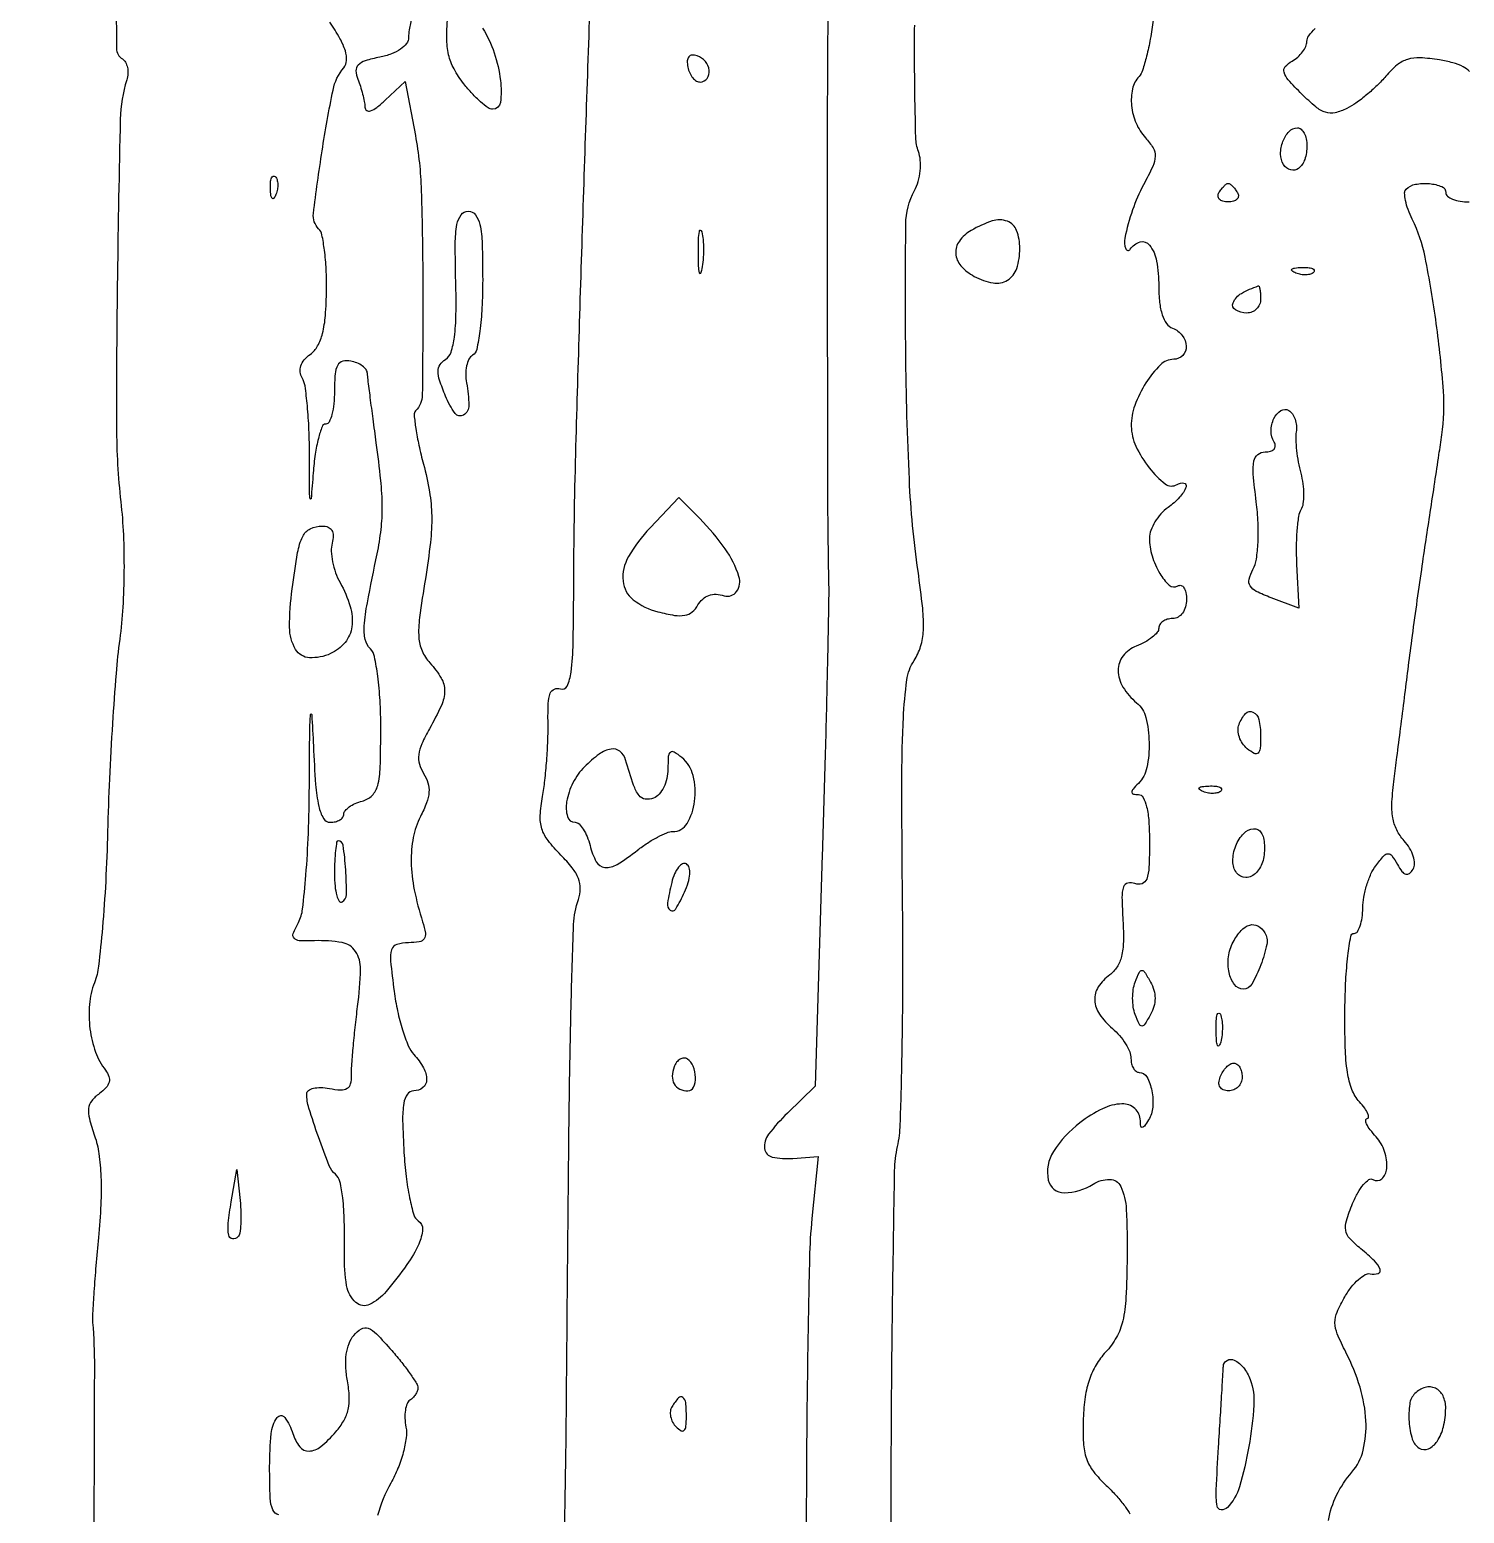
# Model space of a CAD drawing. Extents: x 0 to 5034, y 0 to 2560.
# Drawn here: x 4598.1 to 4753, y 1634.4 to 1794.6 of the extents above; entities that cross this region are included whole.
import ezdxf

# ---------------------------------------------------------------- set-up
doc = ezdxf.new("R2010")
doc.units = 0

msp = doc.modelspace()

# ---------------------------------------------------------------- linework, layer by layer
for points in [[(4655.704592, 1627.97113, 0.003449), (4655.913603, 1636.099843, 0.002632), (4656.034168, 1645, -0.000459), (4656.308185, 1674.779941, -0.003288), (4656.548509, 1689.173398, -0.003886), (4656.821645, 1697.96915, -0.073892), (4657.329741, 1700.664344, 0.079041), (4657.539263, 1701.841838, 0.098653), (4657.342637, 1702.932731, 0.074596), (4656.6782, 1704.08273, 0.028149), (4655.437481, 1705.47161, -0.030786), (4654.0555, 1707.035124, -0.090275), (4653.391424, 1708.303782, -0.090026), (4653.216043, 1709.727119, -0.030509), (4653.462576, 1711.807266, 0.016881), (4653.713736, 1713.524773, 0.00909), (4653.913021, 1715.655307, 0.009043), (4654.037483, 1717.836477, 0.014032), (4654.05794, 1719.721438, -0.014198), (4654.081416, 1721.820347, -0.077346), (4654.299813, 1722.932155, -0.209561), (4654.73848, 1723.392313, -0.192985), (4655.394595, 1723.402074, 0.39843), (4656.114556, 1723.699615, 0.073513), (4656.54117, 1725.218424, 0.027147), (4656.768288, 1728.333177, 0.003958), (4656.835515, 1734.680636, -0.006358), (4657.052299, 1748.764431, -0.001089), (4657.862725, 1775.515227, -0.001072), (4658.788746, 1802.261184, -0.006629)], [(4607.467744, 1798.398703, 0.006929), (4607.461453, 1792.560292, 0.256525), (4608.094611, 1791.441527, -0.130154), (4608.433276, 1791.084041, -0.074141), (4608.639585, 1790.521485, -0.06569), (4608.688345, 1789.848261, -0.060605), (4608.5642, 1789.165843, 0.069536), (4607.874407, 1784.949532, 0.002329), (4607.558162, 1768.00191, 0.004101), (4607.463707, 1751.70752, 0.027325), (4607.926349, 1743.605798, -0.017156), (4608.20144, 1740.057368, -0.012752), (4608.270446, 1736.127453, -0.012811), (4608.139509, 1732.228081, -0.018186), (4607.808496, 1728.774557, 0.012901), (4607.413691, 1725.068341, 0.004399), (4607.026991, 1719.671276, 0.00437), (4606.704385, 1713.701989, 0.005025), (4606.503581, 1708, -0.006884), (4606.294257, 1702.62425, -0.008576), (4605.945416, 1697.637427, -0.007173), (4605.522302, 1693.476389, -0.062897), (4605.08035, 1691.680602, 0.070639), (4604.543577, 1689.344934, 0.052954), (4604.59895, 1686.703332, 0.053802), (4605.200016, 1684.184715, 0.081689), (4606.286272, 1682.218744, -0.084259), (4606.644989, 1681.561614, -0.149163), (4606.666664, 1680.949838, -0.122521), (4606.33344, 1680.346422, -0.047797), (4605.616663, 1679.708964, 0.066582), (4604.788147, 1678.914629, 0.140978), (4604.450191, 1678.100295, 0.093202), (4604.529805, 1677.005579, 0.019243), (4605.097935, 1675.148907, -0.049463), (4605.562282, 1673.22295, -0.024981), (4605.781438, 1670.732891, -0.020983), (4605.768997, 1667.7173, -0.012734), (4605.513937, 1664.158687, 0.003169), (4605.237277, 1661.116112, 0.004049), (4605.022845, 1658.309114, 0.003158), (4604.877131, 1655.955465, 0.033895), (4604.888834, 1655, -0.020763), (4605.074246, 1650.185329, -0.000308), (4604.971162, 1621.918107, -0.000947)], [(4684.292679, 1798, 0.002783), (4684.213189, 1786.404077, 0.000526), (4684.208193, 1765.247727, 0.000414), (4684.243285, 1743.90732, 0.004737), (4684.343723, 1735.5, -0.01002), (4684.348101, 1732.330309, -0.000965), (4684.189502, 1724.627512, -0.001227), (4683.960142, 1715.444514, -0.000969), (4683.668297, 1705.508551), (4682.885756, 1680.517102), (4679.909858, 1677.60761, 0.034667), (4677.869247, 1675.315306, 0.195526), (4677.438094, 1673.768807, 0.321085), (4678.261885, 1672.858712, 0.072029), (4680.472769, 1672.703811), (4683.227109, 1672.907623), (4682.549614, 1666.203811, 0.019552), (4682.286327, 1661.936475, 0.001857), (4682.089695, 1651.481745, 0.002371), (4681.960628, 1639.010389, 0.001866), (4681.935309, 1625.5, -0.0016)], [(4646.996262, 1794.77417, -0.055654), (4648.2457, 1792.094718, -0.050813), (4648.92165, 1789.122209, -0.061771), (4648.918499, 1786.746494, -0.378141), (4648.07258, 1786, -0.15876), (4647.586645, 1786.158284, -0.024035), (4646.779878, 1786.807812, -0.024924), (4645.873381, 1787.696971, -0.01924), (4644.974226, 1788.75, -0.042295), (4643.908264, 1790.363863, -0.068558), (4643.326473, 1791.89889, -0.057913), (4643.126808, 1793.71198, -0.022195), (4643.254798, 1796.249428, 0.03193)], [(4639.339618, 1795.958242, 0.009813), (4639.071309, 1794.581819, 0.04325), (4639, 1793.75898, -0.165384), (4638.779587, 1793.110839, -0.078734), (4638.132045, 1792.497777, -0.061283), (4637.138665, 1791.98251, -0.039693), (4635.891727, 1791.628345, 0.023903), (4634.319852, 1791.235019, 0.123413), (4633.55615, 1790.778711, 0.21005), (4633.311942, 1790.153833, 0.088158), (4633.510837, 1789.253345, -0.019859), (4633.792841, 1788.489182, -0.015682), (4634.03852, 1787.642647, -0.015955), (4634.217041, 1786.841269, -0.037464), (4634.285776, 1786.232261, 0.239202), (4634.481893, 1785.879233, 0.235518), (4634.884789, 1785.82593, 0.083449), (4635.560481, 1786.192945, 0.022527), (4636.488816, 1786.989493), (4638.644299, 1789.014465), (4639.729988, 1783.176469, -0.038246), (4640.369225, 1777.248237, -0.007545), (4640.53908, 1766.546503, -0.002849), (4640.483084, 1755.155787, -0.196155), (4639.753245, 1753.419912, 0.224686), (4639.598433, 1752.986907, 0.012277), (4639.780875, 1751.513747, 0.01713), (4640.111491, 1749.71753, 0.011506), (4640.606204, 1747.689742, -0.023669), (4641.257914, 1744.704994, -0.0378), (4641.497826, 1742.10686, -0.032359), (4641.359165, 1739.231067, -0.012611), (4640.81106, 1735.287291, 0.007402), (4640.185347, 1731.105086, 0.047222), (4640.101082, 1728.963852, 0.092209), (4640.452344, 1727.521835, 0.078342), (4641.311264, 1726.20855, -0.049584), (4642.521036, 1724.571696, -0.137357), (4642.891825, 1723.202077, -0.105299), (4642.539663, 1721.615662, -0.022745), (4641.25, 1719.100193, 0.024524), (4640.43245, 1717.491507, 0.07344), (4640.098907, 1716.307265, 0.100006), (4640.171333, 1715.295013, 0.074405), (4640.628609, 1714.269153, -0.068573), (4641.092442, 1713.260232, -0.092212), (4641.202694, 1712.262745, -0.072192), (4640.948783, 1711.116289, -0.027576), (4640.284624, 1709.617912, 0.070554), (4639.506778, 1707.358009, 0.052711), (4639.282044, 1704.729605, 0.04469), (4639.614155, 1701.704638, 0.027855), (4640.512364, 1698.25, -0.03326), (4640.811846, 1697.044861, -0.195588), (4640.679221, 1696.420243, -0.208611), (4640.156002, 1696.089324, -0.038176), (4638.987801, 1696, 0.074151), (4637.730612, 1695.812525, 0.252007), (4637.166554, 1695.243483, 0.0976), (4637.053663, 1694.02892, 0.007496), (4637.438148, 1690.75473, 0.020684), (4637.809881, 1688.630549, 0.021901), (4638.350514, 1686.585113, 0.022167), (4638.9684, 1684.873967, 0.086392), (4639.566979, 1683.925989, -0.055426), (4640.609839, 1682.480022, -0.129777), (4640.944745, 1681.200371, -0.224689), (4640.539899, 1680.349658, -0.172837), (4639.558591, 1680, 0.247615), (4638.872391, 1679.637976, 0.111091), (4638.484311, 1678.662362, 0.045491), (4638.360342, 1676.798024, 0.008333), (4638.5027, 1673.34356, 0.015423), (4638.734037, 1670.742175, 0.021435), (4639.112215, 1668.434021, 0.018652), (4639.566736, 1666.597102, 0.186456), (4640.036279, 1665.977578, -0.280447), (4640.509565, 1665.046717, -0.087255), (4640.103961, 1663.461808, -0.049409), (4638.821521, 1661.239261, -0.017694), (4636.583412, 1658.340367, -0.106519), (4634.79807, 1656.938356, -0.304461), (4633.310057, 1657.144437, -0.172145), (4632.311364, 1658.967589, -0.044114), (4632.065694, 1662.372848, 0.008766), (4632.060803, 1665.919361, 0.023333), (4631.894966, 1668.44497, 0.029673), (4631.591406, 1670.197037, 0.163562), (4631.093413, 1671, -0.127071), (4630.4395, 1671.903293, -0.007887), (4629.271651, 1675.024491, -0.010278), (4628.234617, 1678.136008, -0.075431), (4628, 1679.682326, -0.245123), (4628.188189, 1680.043129, -0.095092), (4628.718469, 1680.279715, -0.065379), (4629.508826, 1680.358588, -0.039464), (4630.445853, 1680.255102, 0.033684), (4631.666746, 1680.105978, 0.145827), (4632.369075, 1680.274438, 0.199393), (4632.740076, 1680.760297, 0.071283), (4632.8432, 1681.643774, -0.023874), (4632.865972, 1682.697206, -0.004553), (4633.016185, 1684.607787, -0.004847), (4633.233673, 1686.836837, -0.004441), (4633.500202, 1689.127415, 0.023636), (4633.811691, 1693.140833, 0.153747), (4633.268564, 1695.066466, 0.209218), (4631.821554, 1696.010983, 0.048597), (4628.856509, 1696.214983, -0.01575), (4627.186192, 1696.220116, -0.20605), (4626.63813, 1696.478792, -0.282906), (4626.547879, 1696.998335, -0.028005), (4627.105716, 1698.197533, 0.094206), (4627.553271, 1699.626423, 0.008889), (4627.913893, 1703.298049, 0.010898), (4628.176975, 1707.802984, 0.007657), (4628.284755, 1712.880632, -0.000961), (4628.332146, 1718.932826, -0.022393), (4628.425844, 1720.649413, -0.923481), (4628.544253, 1720.64707, -0.004008), (4628.720102, 1717.25, 0.007518), (4628.965156, 1713.082878, 0.035864), (4629.310615, 1710.724896, 0.074434), (4629.807421, 1709.427738, 0.270427), (4630.540442, 1709, 0.05861), (4631.098654, 1709.065659, 0.077677), (4631.571255, 1709.25949, 0.096297), (4631.887863, 1709.546415, 0.16203), (4632, 1709.883369, -0.181596), (4632.141258, 1710.259476, -0.059916), (4632.5875, 1710.660882, -0.050447), (4633.234516, 1711.024544, -0.038887), (4634, 1711.289749, 0.133833), (4635.062285, 1711.900603, 0.134654), (4635.66469, 1712.964654, 0.054795), (4635.939243, 1714.941906, 0.007123), (4636, 1719.20638, 0.013703), (4635.91914, 1722.156195, 0.019133), (4635.6739, 1724.783517, 0.017126), (4635.321352, 1726.893158, 0.147446), (4634.874696, 1727.725304, -0.144134), (4634.323254, 1728.736871, -0.071201), (4634.219032, 1730.209785, -0.02975), (4634.547584, 1732.703389, -0.00381), (4635.610813, 1738, 0.023412), (4636.031834, 1740.627094, 0.030084), (4636.158854, 1743.070108, 0.023593), (4636.000193, 1745.93212, 0.008395), (4635.512381, 1750, -0.001035), (4635.16688, 1752.56161, -0.001397), (4634.865617, 1754.880352, -0.000943), (4634.621903, 1756.82746, -0.01522), (4634.560988, 1757.486305, 0.15088), (4634.408978, 1757.888619, 0.069861), (4634.003853, 1758.281882, 0.059744), (4633.42393, 1758.607563, 0.050568), (4632.75, 1758.809629, 0.109761), (4631.886211, 1758.785097, 0.210021), (4631.348856, 1758.367135, 0.105297), (4631.070241, 1757.419263, 0.019019), (4631, 1755.573324, -0.025057), (4630.931334, 1754.203988, -0.039784), (4630.721601, 1753.049664, -0.047498), (4630.418535, 1752.230067, -0.288012), (4630.05226, 1752, 0.314178), (4629.660189, 1751.726659, 0.025256), (4629.264013, 1750.457813, 0.026941), (4628.923361, 1748.762283, 0.016865), (4628.699735, 1746.75, -0.001987), (4628.472558, 1743.94884, -0.861508), (4628.376518, 1743.942722, -0.052572), (4628.304377, 1744.613753, -0.000774), (4628.302383, 1748.594846, 0.010513), (4628.246187, 1751.407341, 0.01349), (4628.070375, 1753.989471, 0.011351), (4627.818256, 1756.122305, 0.103672), (4627.502132, 1756.99655, -0.111704), (4627.286514, 1757.623819, -0.111051), (4627.36119, 1758.284256, -0.093467), (4627.735142, 1758.937105, -0.058279), (4628.383601, 1759.538545, 0.110307), (4629.173222, 1760.439389, 0.063107), (4629.703861, 1761.791731, 0.043019), (4630.0198, 1763.726193, 0.015992), (4630.140939, 1766.482279, 0.015055), (4630.100008, 1768.735497, 0.019807), (4629.919566, 1770.783505, 0.017636), (4629.646661, 1772.445442, 0.147908), (4629.291576, 1773.108424, -0.230631), (4628.726592, 1774.74686, -0.008261), (4629.664947, 1781.513525, -0.011443), (4630.841324, 1788.082562, -0.123786), (4631.996172, 1790.495387, 0.161614), (4632.299424, 1791.272015, 0.087435), (4632.172587, 1792.301227, 0.055029), (4631.591885, 1793.648377, 0.019826), (4630.487925, 1795.422655, -0.018706)], [(4691.156021, 1587.267431, 0.000153), (4691.101948, 1622.5, -0.001529), (4691.124629, 1641.147817, -0.002291), (4691.26882, 1657.428125, -0.000934), (4691.482369, 1671.377042, -0.050604), (4691.79412, 1674, 0.046861), (4692.092849, 1676.362695, 0.002994), (4692.27502, 1683.333332, 0.004365), (4692.369991, 1691.656093, 0.003233), (4692.335142, 1700.858151, -0.002276), (4692.263609, 1713.405256, -0.012421), (4692.424447, 1720.192283, -0.020403), (4692.799247, 1724.376496, -0.112952), (4693.579743, 1726.48136, 0.071034), (4694.289296, 1727.995567, 0.063067), (4694.584543, 1729.711282, 0.037813), (4694.509606, 1732.11687, 0.00884), (4694.008588, 1736.123209, -0.023893), (4693.073395, 1746.009732, -0.00925), (4692.687604, 1759.767706, -0.004779), (4692.687937, 1773.587944, -0.12104), (4693.616793, 1777.21823, 0.054679), (4694.019327, 1778.219794, 0.042912), (4694.237212, 1779.370538, 0.043886), (4694.252696, 1780.505706, 0.068997), (4694.047957, 1781.457635, -0.081139), (4693.767615, 1782.933597, -0.003166), (4693.659718, 1788.481305, -0.005557), (4693.64653, 1795.072239, -0.003887)], [(4719.393424, 1795.623424, -0.013378), (4719.083533, 1793.592088, -0.016683), (4718.682839, 1791.725943, -0.015016), (4718.252773, 1790.201105, -0.110404), (4717.875773, 1789.55, 0.131885), (4717.167136, 1788.197132, 0.081424), (4717.062815, 1786.39308, 0.075245), (4717.554241, 1784.50737, 0.082794), (4718.5727, 1782.919667, -0.048882), (4719.385993, 1781.822478, -0.146789), (4719.61312, 1780.928113, -0.09753), (4719.349921, 1779.839608, -0.015056), (4718.355195, 1777.840927, 0.039917), (4717.171431, 1775.133007, 0.032545), (4716.335662, 1772.080596, 0.143746), (4716.431616, 1770.932025, 0.619706), (4716.929493, 1770.885918, -0.188788), (4717.980718, 1771.675218, -0.304984), (4719.002685, 1771.335195, -0.121511), (4719.764718, 1769.608984, -0.043498), (4720, 1766.909598, 0.025985), (4720.091692, 1765.146497, 0.053718), (4720.380628, 1763.799165, 0.074494), (4720.85183, 1762.865294, 0.148165), (4721.5, 1762.361626, -0.138528), (4722.542316, 1761.582801, -0.156147), (4722.962657, 1760.409428, -0.201414), (4722.584882, 1759.415771, -0.205308), (4721.61501, 1759, 0.198537), (4720.174286, 1758.404451, 0.055319), (4718.614521, 1756.461031, 0.05394), (4717.412334, 1754.022416, 0.091453), (4717.033269, 1751.785183, 0.106337), (4717.532448, 1749.618481, 0.056652), (4718.980397, 1747.264726, 0.061206), (4720.698841, 1745.55157, 0.313497), (4721.972063, 1745.482734, -0.178563), (4722.724647, 1745.635425, -0.480206), (4722.958486, 1745.229084, -0.094425), (4722.249673, 1744.102204, -0.049167), (4721, 1743, 0.053987), (4720.234844, 1742.311945, 0.045995), (4719.5875, 1741.439964, 0.048209), (4719.145162, 1740.525047, 0.088731), (4719, 1739.713499, 0.07181), (4719.279845, 1737.77503, 0.06138), (4720.10193, 1735.880227, 0.077026), (4721.139381, 1734.612177, 0.332754), (4722.050173, 1734.531009, -0.216399), (4722.409173, 1734.576976, -0.176519), (4722.720988, 1734.340759, -0.098396), (4722.932221, 1733.807074, -0.045211), (4723, 1733.059017, -0.068368), (4722.889896, 1732.257557, -0.089375), (4722.567874, 1731.593169, -0.104647), (4722.082146, 1731.15615, -0.131786), (4721.5, 1731, 0.066536), (4720.926602, 1730.923358, 0.083591), (4720.440625, 1730.698979, 0.099378), (4720.115604, 1730.366032, 0.144811), (4720, 1729.975249, -0.175145), (4719.834759, 1729.517993, -0.050133), (4719.288909, 1728.981163, -0.043878), (4718.505851, 1728.457786, -0.034555), (4717.579266, 1728.030137, 0.137149), (4716.15209, 1726.976568, 0.168309), (4715.620149, 1725.417401, 0.13723), (4716.134951, 1723.609871, 0.082147), (4717.608065, 1721.910314, -0.159887), (4718.598723, 1720.333632, -0.055522), (4718.959162, 1717.638779, -0.05545), (4718.716094, 1714.907332, -0.147521), (4717.8, 1713.2, 0.018208), (4717.222304, 1712.578624, 0.180052), (4717.1, 1712.25, 0.354955), (4717.257401, 1712.056215, 0.051663), (4717.8, 1712, -0.278623), (4718.317387, 1711.687423, -0.063356), (4718.691257, 1710.686044, -0.041381), (4718.927859, 1709.099845, -0.016341), (4719, 1706.893011, -0.009903), (4718.945496, 1704.141437, -0.074379), (4718.702475, 1702.864699, -0.231762), (4718.204901, 1702.373712, -0.174144), (4717.424623, 1702.390551, 0.150413), (4716.653698, 1702.442916, 0.262793), (4716.196411, 1702.021386, 0.083312), (4716.030204, 1700.88996, 0.010259), (4716.132665, 1698.386249, -0.020052), (4716.18116, 1696.111781, -0.055003), (4715.975332, 1694.52103, -0.079425), (4715.496365, 1693.378901, -0.096251), (4714.708043, 1692.528466, 0.090814), (4713.471534, 1691.223044, 0.158172), (4713.086937, 1689.796948, 0.139385), (4713.6002, 1688.28523, 0.064691), (4715, 1686.732028, -0.039157), (4715.765281, 1685.965257, -0.037683), (4716.4125, 1685.079108, -0.040121), (4716.859891, 1684.209783, -0.099096), (4717, 1683.509787, 0.056573), (4717.065551, 1682.932291, 0.07598), (4717.25949, 1682.4435, 0.095137), (4717.546371, 1682.115808, 0.167029), (4717.883369, 1682, -0.27469), (4718.714866, 1681.505911, -0.076285), (4719.250925, 1680.019911, -0.068324), (4719.353275, 1678.241863, -0.122054), (4718.892745, 1676.860698, -0.014129), (4718.44426, 1676.19521, -0.218214), (4718.210578, 1676.061463, -0.403183), (4718.057125, 1676.18463, -0.029009), (4718.015313, 1676.781385, 0.209777), (4717.422687, 1678.089048, 0.193783), (4716.031751, 1678.595063, 0.106327), (4713.919705, 1678.065277, 0.048532), (4711.489795, 1676.560014, 0.087844), (4708.63466, 1673.457854, 0.197358), (4708.075255, 1670.366308, 0.357163), (4709.788683, 1668.997607, 0.138958), (4712.909316, 1669.922793, -0.142572), (4714.703127, 1670.440807, -0.290879), (4715.889633, 1669.683235, -0.097859), (4716.497351, 1667.214025, -0.014354), (4716.588089, 1662.035423, -0.009521), (4716.456086, 1657.669584, -0.043398), (4716.111899, 1655.154578, -0.071185), (4715.436294, 1653.385912, -0.061888), (4714.265728, 1651.782571, 0.054214), (4713.233925, 1650.413761, 0.053023), (4712.511391, 1648.845173, 0.045761), (4712.06178, 1646.961045, 0.026252), (4711.850962, 1644.632731, 0.021835), (4711.866376, 1642.000979, 0.070342), (4712.196154, 1640.286, 0.083619), (4712.951397, 1638.894536, 0.039772), (4714.335234, 1637.389972, -0.021155), (4715.36053, 1636.355253, -0.024847), (4716.237975, 1635.289592, -0.024907), (4716.879298, 1634.330409, -0.120887)], [(4753.571257, 1790.091178, 0.072226), (4752.878001, 1790.581767, 0.050161), (4751.751569, 1791.020496, 0.027581), (4750.305197, 1791.337899, 0.026702), (4748.224668, 1791.562387, 0.0879), (4746.859326, 1791.396013, 0.101051), (4745.740474, 1790.787649, 0.042109), (4744.517516, 1789.569059, -0.025831), (4743.584543, 1788.576914, -0.01851), (4742.447138, 1787.564223, -0.018763), (4741.288888, 1786.678365, -0.037725), (4740.302527, 1786.08713, -0.059705), (4739.033146, 1785.630515, -0.134889), (4738.020823, 1785.673183, -0.097004), (4736.963189, 1786.256043, -0.022081), (4735.446865, 1787.644044, -0.012704), (4733.982943, 1789.184309, -0.112185), (4733.526776, 1789.997632, -0.25722), (4733.660168, 1790.606101, -0.085521), (4734.394338, 1791.200807, 0.053265), (4735.008498, 1791.636147, 0.050674), (4735.528337, 1792.198118, 0.054654), (4735.88334, 1792.795746, 0.107109), (4736, 1793.334083, -0.15983), (4736.194094, 1793.925758, -0.037593), (4736.88125, 1794.726658, -0.034994)], [(4738.323233, 1633.600376, -0.072031), (4739.20842, 1636.345592, -0.064769), (4740.859791, 1638.838337, 0.120156), (4742.073894, 1641.197507, 0.071802), (4742.367693, 1644.355721, 0.060871), (4741.734594, 1647.996049, 0.045473), (4740.20464, 1651.775264, -0.019724), (4739.282162, 1653.754686, -0.095133), (4739.028102, 1654.964637, -0.107615), (4739.256548, 1656.108435, -0.028702), (4740.100989, 1657.775264, -0.033509), (4740.792018, 1658.799987, -0.044055), (4741.559152, 1659.626171, -0.050851), (4742.288564, 1660.161103, -0.18812), (4742.841999, 1660.25, 0.12762), (4743.687779, 1660.284902, 0.434164), (4743.904089, 1660.725396, 0.110895), (4743.304355, 1661.633578, 0.021408), (4741.818955, 1662.945518, -0.034742), (4740.625795, 1664.057318, -0.144151), (4740.189099, 1664.927996, -0.12171), (4740.256116, 1665.979197, -0.021704), (4740.93501, 1667.843101, -0.029), (4741.496559, 1669.003568, -0.048681), (4742.112822, 1669.892949, -0.06661), (4742.689222, 1670.413506, -0.297076), (4743.123119, 1670.423908, 0.333102), (4744.080028, 1670.509791, 0.193344), (4744.614556, 1671.598982, 0.098461), (4744.386929, 1673.454912, 0.104689), (4743.466294, 1675.037245, -0.021435), (4742.840431, 1675.791399, -0.048126), (4742.449734, 1676.423441, -0.102096), (4742.342944, 1676.834804, -0.429085), (4742.5, 1677, 0.403523), (4742.663324, 1677.157448, 0.117548), (4742.587801, 1677.535084, 0.052973), (4742.238428, 1678.12157, 0.02312), (4741.661484, 1678.821562, -0.095367), (4740.864396, 1680.135157, -0.050142), (4740.380808, 1681.989956, -0.03191), (4740.134759, 1684.684917, -0.009488), (4740.100536, 1688.821562, -0.010393), (4740.199309, 1691.957197, -0.017154), (4740.428489, 1694.597584, -0.011219), (4740.73081, 1696.692489, -0.366456), (4741.094039, 1697, 0.254703), (4741.444529, 1697.190928, 0.061215), (4741.743216, 1697.807812, 0.048083), (4741.953692, 1698.696525, 0.031233), (4742.031803, 1699.75, -0.041784), (4742.144933, 1700.936193, -0.030241), (4742.459481, 1702.226746, -0.03077), (4742.911779, 1703.424547, -0.056573), (4743.443066, 1704.319774, -0.015717), (4744.308425, 1705.389761, -0.204576), (4744.757944, 1705.610084, -0.258931), (4745.165135, 1705.411077, -0.024821), (4745.77288, 1704.441358, 0.034153), (4746.258952, 1703.696995, 0.159371), (4746.673982, 1703.408188, 0.248349), (4747.064517, 1703.485315, 0.084045), (4747.459579, 1703.934597, 0.148388), (4747.616908, 1704.528528, 0.06737), (4747.479353, 1705.328834, 0.058037), (4747.089735, 1706.199671, 0.049772), (4746.492882, 1707.007866, -0.068967), (4745.693193, 1708.182183, -0.075318), (4745.272836, 1709.49546, -0.054088), (4745.184856, 1711.207188, -0.018304), (4745.417685, 1713.694852, 0.000601), (4745.719548, 1716.026945, 0.000257), (4746.117673, 1719.144738, 0.000254), (4746.538626, 1722.468348, 0.000335), (4746.91897, 1725.5, -0.002194), (4747.330784, 1728.686537, -0.001284), (4747.850608, 1732.5, -0.001283), (4748.390366, 1736.313308, -0.002181), (4748.86397, 1739.5, 0.000367), (4749.320756, 1742.498681, 0.000296), (4749.807307, 1745.721442, 0.000299), (4750.253026, 1748.697715, 0.000769), (4750.570589, 1750.849591, 0.054728), (4750.738965, 1755.572906, 0.015722), (4749.969884, 1762.859633, 0.015171), (4748.761451, 1770.031082, 0.065168), (4747.371538, 1774.123216, -0.026875), (4746.92268, 1775.173589, -0.037087), (4746.643341, 1776.15998, -0.040835), (4746.546227, 1776.964015, -0.208957), (4746.706549, 1777.373216, -0.152046), (4747.713774, 1777.902227, -0.067237), (4749.230781, 1777.974436, -0.074918), (4750.559372, 1777.654562, -0.305226), (4751, 1777, 0.226478), (4751.182831, 1776.617064, 0.074992), (4751.734375, 1776.29375, 0.057076), (4752.542644, 1776.073116, 0.038131), (4753.5, 1776, 0.046581)], [(4624.990125, 1634.224532, -0.246945), (4624.337057, 1634.754484, -0.093645), (4624.053435, 1636.033944, -0.00785), (4624, 1639.437142, -0.02248), (4624.159579, 1642.984677, -0.131233), (4624.79629, 1644.7242, -0.514359), (4625.623954, 1644.731487, -0.080707), (4626.5, 1643, 0.08807), (4627.249973, 1641.569989, 0.241644), (4628.252232, 1641.10072, 0.165318), (4629.52773, 1641.586618, 0.041198), (4631.146359, 1643.168754, 0.049935), (4632.001727, 1644.380526, 0.072916), (4632.472597, 1645.597054, 0.066987), (4632.596753, 1646.973526, 0.035422), (4632.400307, 1648.679715, -0.03357), (4632.219968, 1650.196613, -0.047069), (4632.278373, 1651.558706, -0.054474), (4632.567016, 1652.709437, -0.084732), (4633.0773, 1653.59314, -0.083197), (4633.89935, 1654.302666, -0.235935), (4634.633055, 1654.363446, -0.106431), (4635.528668, 1653.760135, -0.012044), (4637.190647, 1651.94667, -0.011496), (4638.266672, 1650.655498, -0.015549), (4639.174753, 1649.43757, -0.012503), (4639.864439, 1648.395319, -0.140812), (4640, 1647.923508, -0.09049), (4639.936571, 1647.575901, -0.053175), (4639.745645, 1647.197442, -0.050878), (4639.465325, 1646.847333, -0.060174), (4639.134109, 1646.582884, 0.167061), (4638.832331, 1646.214365, 0.052861), (4638.654329, 1645.515702, 0.046059), (4638.608874, 1644.638819, 0.037173), (4638.716747, 1643.701412, -0.082027), (4638.745949, 1642.542647, -0.031294), (4638.422465, 1640.955496, -0.02994), (4637.847403, 1639.240255, -0.032112), (4637.082637, 1637.647129, 0.061565), (4635.641764, 1634.129638, 0.061393)]]:
    msp.add_lwpolyline(points, format="xyb")
for points in [[(4669.154497, 1790.562347, 0.055333), (4669.36095, 1789.928335, 0.067404), (4669.692258, 1789.399846, 0.080237), (4670.091906, 1789.052077, 0.153371), (4670.5, 1788.947179, 0.222662), (4671.239714, 1789.342635, 0.193087), (4671.467772, 1790.199269, 0.144703), (4671.04532, 1791.174717, 0.139121), (4670.154497, 1791.781834, 0.095591), (4669.619166, 1791.852447, 0.209098), (4669.258082, 1791.66825, 0.165894), (4669.095579, 1791.233934, 0.058438)], [(4736, 1782.059017, -0.078489), (4735.769008, 1780.596591, -0.145995), (4735.093827, 1779.616545, -0.2452), (4734.247193, 1779.447844, -0.185328), (4733.480485, 1780.031575, -0.139299), (4733.157388, 1781.169057, -0.089917), (4733.403393, 1782.525487, -0.09833), (4734.077041, 1783.612508, -0.207914), (4734.968615, 1784, -0.18163), (4735.362294, 1783.852114, -0.091172), (4735.697031, 1783.429836, -0.071105), (4735.9238, 1782.801701, -0.051166)], [(4624.683114, 1776.8125, -0.054073), (4624.461564, 1776.395823, -0.470617), (4624.279315, 1776.37858, -0.168741), (4624.137993, 1776.670344, -0.018894), (4624.078947, 1777.416667, -0.028489), (4624.089945, 1778.112848, -0.077125), (4624.200665, 1778.592839, -0.208169), (4624.385309, 1778.77538, -0.296942), (4624.604167, 1778.729167, -0.126455), (4624.797407, 1778.402231, -0.060344), (4624.876576, 1777.916927, -0.05415), (4624.839148, 1777.359369, -0.051402)], [(4728.5, 1777, -0.146489), (4728.602013, 1776.620597, -0.191582), (4728.461189, 1776.29375, -0.134005), (4728.074636, 1776.072951, -0.063222), (4727.5, 1776, -0.063222), (4726.925364, 1776.072951, -0.134005), (4726.538811, 1776.29375, -0.191582), (4726.397987, 1776.620597, -0.146489), (4726.5, 1777, -0.025622), (4726.764631, 1777.382847, -0.032351), (4727.048689, 1777.70625, -0.033983), (4727.313296, 1777.937141, -0.163822), (4727.5, 1778, -0.163822), (4727.686704, 1777.937141, -0.033983), (4727.951311, 1777.70625, -0.032351), (4728.235369, 1777.382847, -0.025622)], [(4647, 1767.559017, -0.01263), (4646.924147, 1764.556689, -0.020871), (4646.690518, 1762.031416, -0.018597), (4646.352735, 1760.077432, -0.205016), (4645.90583, 1759.4418, 0.140975), (4645.518467, 1759.015103, 0.060806), (4645.263245, 1758.283257, 0.053411), (4645.166359, 1757.384328, 0.047418), (4645.254801, 1756.447429, -0.042407), (4645.506674, 1754.037092, -0.263179), (4644.937407, 1752.983394, -0.397848), (4644.016498, 1753.166741, -0.056127), (4642.989697, 1755.024873, -0.0163), (4642.346828, 1756.732278, -0.082017), (4642.181005, 1757.735339, -0.151125), (4642.394317, 1758.425376, -0.104738), (4642.989035, 1758.993223, 0.181691), (4643.585494, 1759.765316, 0.041869), (4643.94189, 1761.400417, 0.029329), (4644.118888, 1763.844972, 0.010025), (4644.09609, 1767.400864, -0.006876), (4644.044096, 1771.491471, -0.043766), (4644.227563, 1773.558712, -0.114366), (4644.676019, 1774.608456, -0.239243), (4645.447478, 1775, -0.237237), (4646.221972, 1774.610607, -0.10877), (4646.697839, 1773.551791, -0.043956), (4646.940939, 1771.498357, -0.007496)], [(4699.75, 1772.919901, 0.101744), (4698.474285, 1771.777778, 0.1778), (4698.079159, 1770.433515, 0.166869), (4698.642105, 1769.089788, 0.088222), (4700.078141, 1767.95818, 0.07947), (4702.110131, 1767.255834, 0.182776), (4703.675113, 1767.552558, 0.180356), (4704.66572, 1768.815898, 0.077179), (4705, 1770.968615, 0.08908), (4704.652108, 1772.905825, 0.218261), (4703.65198, 1773.906423, 0.169659), (4702.019659, 1773.93864, 0.052806)], [(4670.252183, 1770.5, 0.008901), (4670.284834, 1769.071102, 0.053901), (4670.394187, 1768.339362, 0.67161), (4670.54341, 1768.319562, 0.082665), (4670.707261, 1768.761659, 0.028254), (4670.840609, 1769.754739, 0.020511), (4670.880728, 1770.869594, 0.020826), (4670.830983, 1771.934218, 0.041951), (4670.68708, 1772.761659, 0.285845), (4670.523779, 1772.916221, 0.417468), (4670.37161, 1772.814362, 0.038992), (4670.273069, 1771.938425, 0.009782)], [(4736.729167, 1768.395833, -0.126455), (4736.402231, 1768.202593, -0.060344), (4735.916927, 1768.123424, -0.05415), (4735.359369, 1768.160852, -0.051402), (4734.8125, 1768.316886, -0.054073), (4734.395823, 1768.538436, -0.470617), (4734.37858, 1768.720685, -0.168741), (4734.670344, 1768.862007, -0.018894), (4735.416667, 1768.921053, -0.028489), (4736.112848, 1768.910055, -0.077125), (4736.592839, 1768.799335, -0.208169), (4736.77538, 1768.614691, -0.296942)], [(4731, 1765.5, -0.099038), (4730.885486, 1764.927543, -0.097945), (4730.559375, 1764.440625, -0.097945), (4730.072457, 1764.114514, -0.099038), (4729.5, 1764, -0.132959), (4728.275781, 1764.331401, -0.378233), (4728.020668, 1765.104186, -0.162246), (4728.91818, 1766.115121, -0.054352), (4730.75, 1766.921053, -0.41847), (4730.84757, 1766.869414, -0.029314), (4730.926562, 1766.536184, -0.027836), (4730.982098, 1766.069675, -0.015709)], [(4734.844954, 1751.16141, 0.046912), (4734.798392, 1750.331368, 0.017543), (4734.883327, 1749.166718, 0.0172), (4735.065304, 1747.896342, 0.019973), (4735.327698, 1746.704011, -0.030718), (4735.555965, 1745.549137, -0.032041), (4735.636759, 1744.391228, -0.033842), (4735.574472, 1743.388792, -0.106364), (4735.349811, 1742.756989, 0.102551), (4735.087378, 1742.036231, 0.016744), (4734.921347, 1740.550847, 0.017837), (4734.845943, 1738.763323, 0.01488), (4734.890167, 1736.863062), (4735.1419, 1732.120167), (4732.139293, 1733.253525, -0.022072), (4730.530033, 1733.94353, -0.138264), (4729.86612, 1734.530524, -0.209134), (4729.75104, 1735.244978, -0.059765), (4730.168417, 1736.31469, 0.084633), (4730.54246, 1737.433899, 0.026126), (4730.723102, 1739.208748, 0.024163), (4730.724959, 1741.334578, 0.019216), (4730.528118, 1743.621249, -0.008941), (4730.209421, 1746.604753, -0.066338), (4730.272034, 1748.028541, -0.184492), (4730.690902, 1748.725246, -0.167697), (4731.487061, 1749, 0.066251), (4732.064061, 1749.076791, 0.139022), (4732.448694, 1749.307817, 0.19111), (4732.583788, 1749.650047, 0.138851), (4732.470404, 1750.047887, -0.141759), (4732.133544, 1751.255961, -0.105384), (4732.436937, 1752.614612, -0.144193), (4733.179961, 1753.468463, -0.288056), (4734.040787, 1753.474792, -0.107829), (4734.425896, 1753.102557, -0.063339), (4734.712163, 1752.526298, -0.058891), (4734.862238, 1751.845277, -0.062343)], [(4665.069243, 1740.794288, 0.05683), (4662.741215, 1737.6927, 0.157263), (4662.157009, 1735.060079, 0.206461), (4663.260452, 1733.044071, 0.103071), (4665.919646, 1731.735238, 0.021189), (4667.713796, 1731.353591, 0.084153), (4668.836155, 1731.354363, 0.132881), (4669.617427, 1731.715334, 0.091142), (4670.243865, 1732.47128, -0.081957), (4670.754795, 1733.111234, -0.098378), (4671.415568, 1733.504962, -0.094004), (4672.201235, 1733.626748, -0.068522), (4673.074219, 1733.476444, 0.32647), (4674.419798, 1733.928021, 0.234689), (4674.673364, 1735.552382, 0.078792), (4673.177572, 1738.54551, 0.039346), (4670.44476, 1741.794288), (4668.184152, 1744.088575)], [(4630.750033, 1739.152125, 0.076667), (4630.6593, 1738.272128, 0.036675), (4630.799781, 1737.141439, 0.035258), (4631.124122, 1735.957611, 0.042057), (4631.597966, 1734.902125, -0.052131), (4632.699371, 1732.310531, -0.107891), (4632.880268, 1730.129323, -0.138827), (4632.143993, 1728.426432, -0.115329), (4630.575937, 1727.216553, -0.118652), (4628.299153, 1726.77555, -0.252768), (4626.806787, 1727.670193, -0.135262), (4626.154086, 1730.059179, -0.032435), (4626.432035, 1734.199184, -0.008653), (4627.023528, 1738.134436, -0.069748), (4627.572556, 1739.873719, -0.168143), (4628.385328, 1740.698272, -0.115364), (4629.675648, 1741, -0.095134), (4630.313507, 1740.877527, -0.167737), (4630.715255, 1740.530972, -0.138664), (4630.86318, 1739.954233, -0.057885)], [(4731, 1718.377555, -0.016407), (4730.954072, 1716.978267, -0.183144), (4730.726644, 1716.479603, -0.335831), (4730.32057, 1716.425425, -0.044371), (4729.559441, 1716.950668, -0.071608), (4729.04973, 1717.514418, -0.066075), (4728.702888, 1718.214179, -0.06997), (4728.564756, 1718.938286, -0.104173), (4728.66643, 1719.573113, -0.088591), (4729.382627, 1720.759479, -0.343757), (4730.171212, 1720.910111, -0.221748), (4730.806676, 1720.092843, -0.056175)], [(4658, 1715, 0.078813), (4656.746948, 1713.274523, 0.075785), (4656.068139, 1711.222835, 0.112237), (4656.156797, 1709.621308, 0.33471), (4656.980948, 1709, -0.196992), (4657.401511, 1708.827615, -0.05533), (4657.858059, 1708.265625, -0.046776), (4658.277157, 1707.457085, -0.034719), (4658.589356, 1706.5, 0.061906), (4659.268493, 1704.746732, 0.250174), (4660.191615, 1704.132256, 0.165808), (4661.51845, 1704.445183, 0.026576), (4663.727129, 1706, -0.021809), (4664.792885, 1706.765537, -0.023729), (4665.892414, 1707.4125, -0.02409), (4666.879267, 1707.87255, -0.097319), (4667.52787, 1708, 0.263826), (4669.070653, 1708.874953, 0.104902), (4669.887452, 1711.25988, 0.090991), (4669.717801, 1714.057825, 0.160361), (4668.5, 1716, 0.035121), (4667.684305, 1716.585431, 0.324488), (4667.275354, 1716.554605, 0.203222), (4667.045224, 1716.098218, 0.016515), (4667, 1714.729434, -0.0567), (4666.885566, 1713.723563, -0.058375), (4666.548255, 1712.779542, -0.064672), (4666.050759, 1712.034839, -0.122169), (4665.462146, 1711.623848, -0.122345), (4664.541979, 1711.510161, -0.207232), (4663.882857, 1711.895673, -0.07729), (4663.303498, 1713.012305, -0.008646), (4662.435451, 1715.75, 0.152827), (4661.817374, 1716.667029, 0.213648), (4660.873316, 1716.911569, 0.117542), (4659.587151, 1716.365483, 0.037485)], [(4726.729167, 1712.395833, -0.126455), (4726.402231, 1712.202593, -0.060344), (4725.916927, 1712.123424, -0.05415), (4725.359369, 1712.160852, -0.051402), (4724.8125, 1712.316886, -0.054073), (4724.395823, 1712.538436, -0.470617), (4724.37858, 1712.720685, -0.168741), (4724.670344, 1712.862007, -0.018894), (4725.416667, 1712.921053, -0.028489), (4726.112848, 1712.910055, -0.077125), (4726.592839, 1712.799335, -0.208169), (4726.77538, 1712.614691, -0.296942)], [(4731.260801, 1704.889302, -0.122843), (4730.537408, 1703.565893, -0.202376), (4729.394402, 1703.046193, -0.249447), (4728.404287, 1703.53864, -0.156341), (4728, 1704.8, -0.092552), (4728.308815, 1706.454034, -0.10395), (4729.189775, 1707.809538, -0.174247), (4730.228582, 1708.301506, -0.286063), (4731.071859, 1707.883729, -0.083897), (4731.29888, 1707.325374, -0.038959), (4731.4091, 1706.548252, -0.037164), (4731.399463, 1705.693829, -0.042577)], [(4631, 1703.440983, 0.022189), (4631.059037, 1702.111312, 0.044643), (4631.244773, 1701.078705, 0.075366), (4631.515041, 1700.469645, 0.409969), (4631.833269, 1700.396955, 0.25781), (4632.292921, 1701.213729, 0.018882), (4632.21341, 1703.881157, 0.017887), (4631.939905, 1706.518677, 0.374035), (4631.386501, 1707, 0.370475), (4631.232862, 1706.868051, 0.010858), (4631.113535, 1705.954539, 0.016855), (4631.027814, 1704.805541, 0.01019)], [(4667.40922, 1702.494328, 0.021258), (4666.950547, 1700.27042, 0.280044), (4667.253055, 1699.524357, 0.444978), (4667.850888, 1699.644211, 0.027025), (4668.79985, 1701.460063, 0.032717), (4669.196206, 1702.506354, 0.058521), (4669.360431, 1703.409885, 0.080572), (4669.292745, 1704.099002, 0.191936), (4668.991607, 1704.505187, 0.264488), (4668.585227, 1704.520002, 0.106243), (4668.141929, 1704.152349, 0.067584), (4667.725516, 1703.444491, 0.037739)], [(4731.448137, 1697.083916, -0.192805), (4731.668149, 1695.822199, -0.038894), (4731.013025, 1693.594727, -0.037665), (4730.044514, 1691.532613, -0.27042), (4729.13174, 1691, -0.236942), (4728.186719, 1691.474467, -0.107401), (4727.598891, 1692.769124, -0.085489), (4727.527664, 1694.477678, -0.090874), (4728.03877, 1696.072442, -0.056529), (4728.898849, 1697.317993, -0.142227), (4729.817964, 1697.908367, -0.203166), (4730.692695, 1697.809566, -0.126639)], [(4719.11694, 1688.25, -0.010895), (4718.476997, 1687.166104, -0.259519), (4718.178528, 1687, -0.295615), (4717.907449, 1687.175617, -0.013333), (4717.460261, 1688.25, -0.055799), (4717.251185, 1689.047905, -0.036213), (4717.182138, 1690, -0.036213), (4717.251185, 1690.952095, -0.055799), (4717.460261, 1691.75, -0.013333), (4717.907449, 1692.824383, -0.295615), (4718.178528, 1693, -0.259519), (4718.476997, 1692.833896, -0.010895), (4719.11694, 1691.75, -0.059084), (4719.477018, 1690.882706, -0.068981), (4719.59938, 1690, -0.068981), (4719.477018, 1689.117294, -0.059084)], [(4726.692991, 1685.269032, -0.087174), (4726.51666, 1684.883358, -0.597527), (4726.356533, 1684.900903, -0.080377), (4726.235556, 1685.431793, -0.012823), (4726.194949, 1686.5, -0.014395), (4726.212705, 1687.580113, -0.052471), (4726.315079, 1688.257153, -0.333666), (4726.47713, 1688.386009, -0.31318), (4726.655937, 1688.269032, -0.06278), (4726.814405, 1687.671085, -0.030339), (4726.872264, 1686.880008, -0.029507), (4726.832894, 1686.036634, -0.037336)], [(4667.673686, 1682.592022, 0.084271), (4667.471043, 1681.583356, 0.13906), (4667.681458, 1680.74615, 0.153587), (4668.277437, 1680.198212, 0.1101), (4669.166667, 1680, 0.299377), (4669.769138, 1680.396246, 0.106719), (4669.97801, 1681.455883, 0.088031), (4669.739769, 1682.670913, 0.16343), (4669.104785, 1683.435239, 0.149708), (4668.721781, 1683.535637, 0.123524), (4668.315123, 1683.41577, 0.099406), (4667.94545, 1683.084537, 0.069014)], [(4729, 1681.5, -0.096899), (4728.887999, 1680.927495, -0.097416), (4728.568594, 1680.440625, -0.098432), (4728.091819, 1680.114629, -0.10122), (4727.531385, 1680, -0.094119), (4726.972145, 1680.106211, -0.166113), (4726.617923, 1680.407358, -0.151899), (4726.503306, 1680.885039, -0.075244), (4726.638374, 1681.5, -0.048303), (4726.924763, 1682.073796, -0.053891), (4727.307216, 1682.559375, -0.061199), (4727.723081, 1682.891374, -0.13875), (4728.106989, 1683, -0.164455), (4728.447641, 1682.884842, -0.095748), (4728.737678, 1682.559375, -0.076852), (4728.933678, 1682.073715, -0.057609)], [(4620.570529, 1664.237195, -0.231466), (4619.973315, 1664.032316, -0.325402), (4619.577407, 1664.403839, -0.074918), (4619.526794, 1665.720741, -0.015889), (4619.854777, 1668), (4620.472502, 1671.5), (4620.80678, 1668.153862, -0.017213), (4620.893099, 1666.830742, -0.022747), (4620.875271, 1665.623059, -0.021061), (4620.77473, 1664.644284, -0.161616)], [(4729.865593, 1648.834301, -0.105233), (4730.268761, 1646.065966, -0.027724), (4729.727575, 1641.596879, -0.026943), (4728.709284, 1637.244258, -0.122946), (4727.409113, 1635.016822, -0.222138), (4726.729092, 1634.760392, -0.350583), (4726.296632, 1635.164048, -0.047913), (4726.208975, 1636.926552, -0.00396), (4726.456992, 1641.516822, 0.00026), (4726.648321, 1644.630084, 0.000378), (4726.813512, 1647.375254, 0.000184), (4726.951347, 1649.709598, 0.006617), (4726.975885, 1650.25, -0.26379), (4727.37286, 1650.900439, -0.245389), (4728.158174, 1650.920646, -0.113655), (4729.152838, 1650.1132, -0.077219)], [(4747.666667, 1647.333333, 0.163191), (4747.093096, 1646.181071, 0.053454), (4747.032506, 1644.260185, 0.053438), (4747.376359, 1642.392288, 0.18414), (4748.111803, 1641.430902, 0.246181), (4749.114973, 1641.359747, 0.143954), (4750.061108, 1642.153268, 0.089606), (4750.745611, 1643.735864, 0.055728), (4750.984687, 1645.75, 0.113269), (4750.692598, 1647.063761, 0.171969), (4749.873765, 1647.88332, 0.182596), (4748.761914, 1647.976962, 0.12774)], [(4667.446149, 1645.912868, 0.11056), (4667.2733, 1645.413694, 0.077894), (4667.298536, 1644.818176, 0.072722), (4667.512254, 1644.219746, 0.074436), (4667.887132, 1643.712868, 0.062607), (4668.413659, 1643.303935, 0.339454), (4668.75, 1643.344219, 0.178281), (4668.95293, 1643.770569, 0.02285), (4669, 1644.8, 0.022936), (4668.929611, 1646.333642, 0.217734), (4668.610971, 1646.889506, 0.382301), (4668.138681, 1646.837919, 0.044558)]]:
    msp.add_lwpolyline(points, format="xyb", close=True)

doc.saveas('drawing.dxf')
